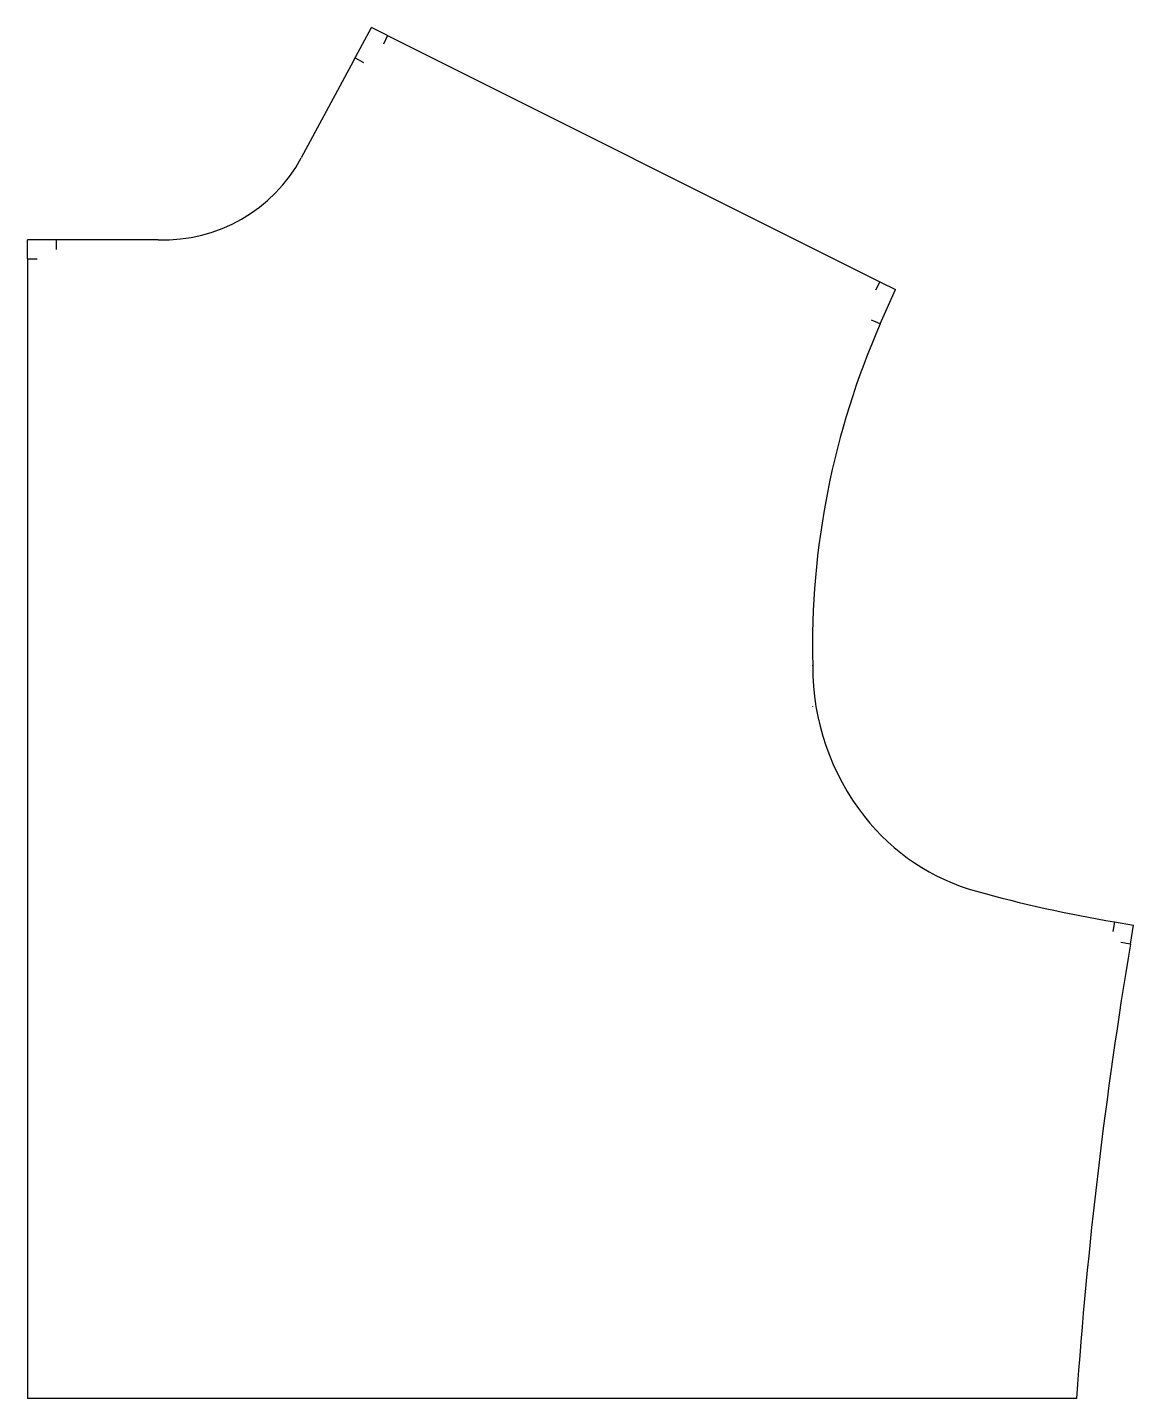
# Model space of a CAD drawing. Header units: millimetres. Extents: x 1810 to 2174, y 2480 to 2932.
import ezdxf

# ---------------------------------------------------------------- set-up
doc = ezdxf.new("R2010")
doc.units = ezdxf.units.MM
doc.layers.add('2_CUT_LINE', color=7, linetype='Continuous')

msp = doc.modelspace()

# ---------------------------------------------------------------- linework, layer by layer
at = {"layer": '2_CUT_LINE', "color": 5, "linetype": 'CONTINUOUS', "lineweight": 25, "true_color": 0x2465d8}
for p, q in [((1917.16, 2920.97), (1923.09, 2931.99)), ((1928.43, 2929.32), (1923.09, 2931.99)), ((1928.43, 2929.32), (1927.01, 2926.48)), ((1928.43, 2929.32), (2090.58, 2848.25)), ((1917.7, 2921.97), (1920.5, 2920.47)), ((1917.16, 2920.97), (1899.97, 2889.05)), ((1809.75, 2855.72), (1809.75, 2862.07)), ((1819.27, 2862.07), (1809.75, 2862.07)), ((1852.65, 2862.07), (1819.27, 2862.07)), ((1819.27, 2862.07), (1819.27, 2858.9)), ((1809.75, 2855.72), (1809.75, 2480.39)), ((1809.75, 2855.72), (1812.92, 2855.72)), ((2090.58, 2848.25), (2089.16, 2845.41)), ((2090.58, 2848.25), (2095.7, 2845.69)), ((2090.71, 2834.34), (2095.7, 2845.69)), ((2090.71, 2834.34), (2087.81, 2835.61)), ((2167.91, 2637.37), (2167.39, 2634.24)), ((2167.91, 2637.37), (2174.17, 2636.33)), ((2173.13, 2630.07), (2174.17, 2636.33)), ((2173.13, 2630.07), (2170, 2630.59)), ((2155.34, 2480.39), (1809.75, 2480.39))]:
    msp.add_line(p, q, dxfattribs=at)
for centre, radius, start, end in [((1854.74, 2913.41), 51.38, 267.9227, 331.6992), ((1852.65, 2855.72), 6.35, 87.9227, 90), ((2332.45, 2728.1), 264.05, 156.2752, 181.3478), ((2062.12, 2721.74), 6.35, 359.7657, 1.3478), ((2062.12, 2721.74), 6.35, 0, 1.3478), ((2148.26, 2721.38), 79.79, 179.7657, 218.1751), ((2062.12, 2708.34), 6.35, 358.4854, 360), ((2141.55, 2716.11), 71.25, 218.1751, 254.4447), ((2240.07, 3070.03), 438.63, 254.4447, 260.5311), ((3755.54, 2366.14), 1604.27, 170.53106, 175.91632)]:
    msp.add_arc(centre, radius, start, end, dxfattribs=at)

doc.saveas('drawing.dxf')
